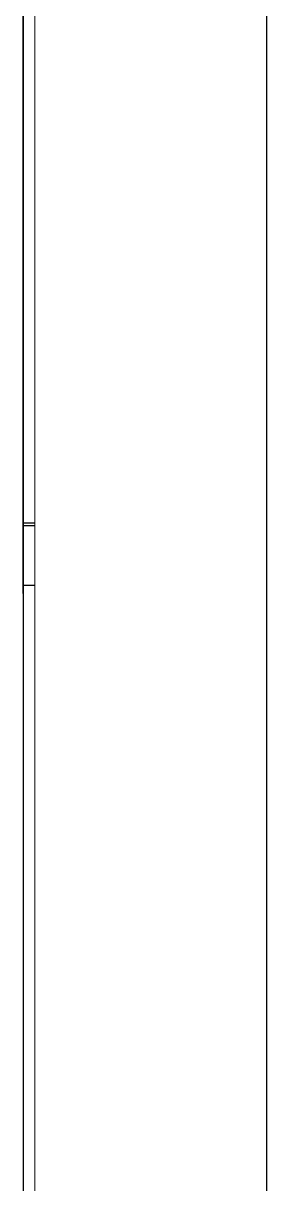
# Model space of a CAD drawing. Header units: millimetres. Extents: x -164500 to 426394, y -23753 to 102118.
# Drawn here: x 107173.7 to 107194.7, y 7645.2 to 7745.1 of the extents above; entities that cross this region are included whole.
import ezdxf

# ---------------------------------------------------------------- set-up
doc = ezdxf.new("R2010")
doc.units = ezdxf.units.MM
doc.layers.add('A-FLOR', color=7, linetype='Continuous', lineweight=9)
doc.layers.add('A-GENM-3', color=7, linetype='Continuous', lineweight=5)

# ---------------------------------------------------------------- blocks, each defined once
blk = doc.blocks.new('Рисунок_горы - Рисунок_горы-31934381-Объем проектирования 1 этажа')
at = {"layer": 'A-GENM-3'}
for p, q in [((107109, 10341.405), (107109, 6202.653)), ((107109, 8045.15), (107109, 7835.594)), ((107109, 7185.345), (107109, 7981.09))]:
    blk.add_line(p, q, dxfattribs=at)
for points in [[(107109, 7986.507), (107109, 7966.1), (107109, 7895.752), (107109, 7868.5)], [(107109, 7796.34), (107109, 7808.555), (107109, 7973.604), (107109, 7985.808)], [(107109, 7785.814), (107109, 7788.516), (107109, 7791.88), (107109, 7796.043)]]:
    blk.add_open_spline(points, degree=3, dxfattribs=at)
for points, knots in [([(107109, 7835.594), (107109, 7835.594), (107109, 7850.171), (107109, 7943.941), (107109, 7955.53)], [0.75555556, 0.75555556, 0.75555556, 0.75555556, 0.75555557, 0.77777778, 0.77777778, 0.77777778, 0.77777778]), ([(107109, 7955.53), (107109, 7955.53), (107109, 7943.941), (107109, 7850.171), (107109, 7835.594)], [0.273381295, 0.273381295, 0.273381295, 0.273381295, 0.273381305, 0.28057554, 0.28057554, 0.28057554, 0.28057554]), ([(107109, 7868.5), (107109, 7868.5), (107109, 7834.39), (107109, 7799.278), (107109, 7784.805)], [0.2, 0.2, 0.2, 0.2, 0.2, 0.3576562, 0.3576562, 0.3576562, 0.3576562]), ([(107109, 7835.594), (107109, 7835.594), (107109, 7817.096), (107109, 7793.661), (107109, 7777.754)], [0.28057554, 0.28057554, 0.28057554, 0.28057554, 0.28057555, 0.287769784, 0.287769784, 0.287769784, 0.287769784])]:
    blk.add_open_spline(points, degree=3, knots=knots, dxfattribs=at)

msp = doc.modelspace()

# ---------------------------------------------------------------- linework, layer by layer
for p, q in [((107194.702, 13.938), (107194.702, 10463.938)), ((107173.702, 8581.564), (107173.702, 7600.418)), ((107173.702, 7702.097), (107174.702, 7702.097)), ((107173.702, 7701.866), (107174.702, 7701.866)), ((107173.702, 7696.748), (107174.702, 7696.748))]:
    msp.add_line(p, q)
for points, knots in [([(107173.702, 7702.097), (107173.702, 7706.893), (107173.702, 7711.666), (107173.702, 7719.886), (107173.702, 7734.933), (107173.702, 7749.219), (107173.702, 7763.884), (107173.702, 7778.538), (107173.702, 7791.776), (107173.702, 7807.452), (107173.702, 7823.223), (107173.702, 7833.112), (107173.702, 7843.9), (107173.702, 7841.269), (107173.702, 7822.563), (107173.702, 7783.982), (107173.702, 7756.192), (107173.702, 7729.545), (107173.702, 7726.337), (107173.702, 7714.367), (107173.702, 7705.145), (107173.702, 7697.557), (107173.702, 7695.328), (107173.702, 7701.647)], [-1.570099, -1.570099, -1.570099, -1.570099, -1.541159, -1.501754, -1.446541, -1.382724, -1.319119, -1.257396, -1.183774, -1.104802, -1.027747, -0.955254, -0.896935, -0.833013, -0.751105, -0.652602, -0.534539, -0.451116, -0.365944, -0.289006, -0.185438, -0.086085, 0, 0, 0, 0]), ([(107173.702, 7696.016), (107173.702, 7696.016), (107173.702, 7697.842), (107173.702, 7703.552), (107173.702, 7712.246), (107173.702, 7723.745), (107173.702, 7726.799), (107173.702, 7752.943), (107173.702, 7780.704), (107173.702, 7819.524), (107173.702, 7836.857), (107173.702, 7839.704), (107173.702, 7839.704)], [-1.5163884, -1.5163884, -1.5163884, -1.5163884, -1.4840141, -1.3846612, -1.2810928, -1.204155, -1.1189823, -1.0355598, -0.9174963, -0.818994, -0.7370854, -0.6931322, -0.6931322, -0.6931322, -0.6931322]), ([(107173.702, 7839.701), (107173.702, 7839.678), (107173.702, 7838.834), (107173.702, 7830.846), (107173.702, 7821.18), (107173.702, 7805.764), (107173.702, 7790.512), (107173.702, 7777.483), (107173.702, 7763.088), (107173.702, 7748.604), (107173.702, 7734.553), (107173.702, 7719.762), (107173.702, 7711.643), (107173.702, 7706.841), (107173.702, 7701.866)], [-0.6919079, -0.6919079, -0.6919079, -0.6919079, -0.6731638, -0.6148448, -0.5423521, -0.4652963, -0.3863246, -0.3127028, -0.2509793, -0.1873747, -0.1235577, -0.0683443, -0.0289394, 0, 0, 0, 0])]:
    msp.add_open_spline(points, degree=3, knots=knots)
msp.add_open_spline([(107173.702, 7701.393), (107173.702, 7697.289), (107173.702, 7696.038), (107173.702, 7696.016)], degree=3)
at = {"layer": 'A-FLOR'}
msp.add_line((107174.702, 10243.938), (107174.702, 33.938), dxfattribs=at)

# ---------------------------------------------------------------- block references
msp.add_blockref('Рисунок_горы - Рисунок_горы-31934381-Объем проектирования 1 этажа', (64.702, -136.062))

doc.saveas('drawing.dxf')
